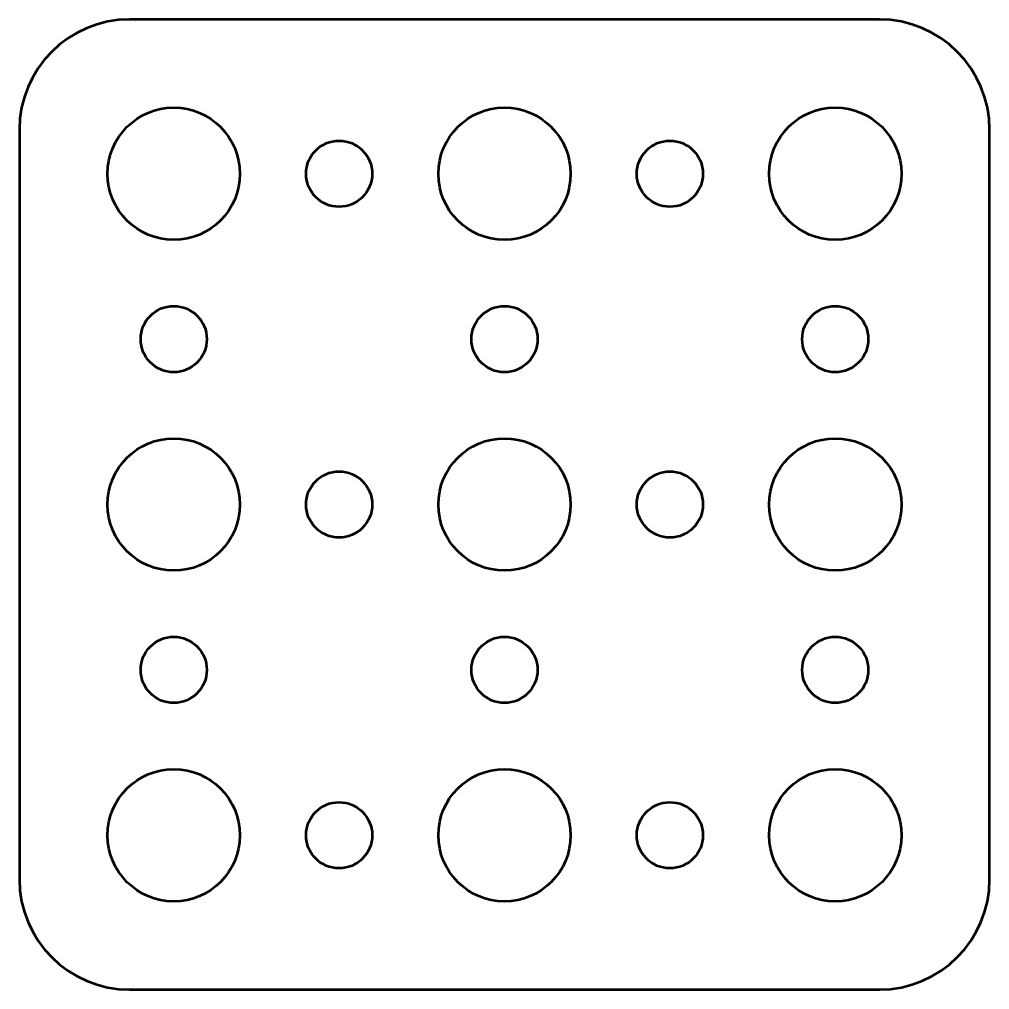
# Model space of a CAD drawing. Header units: centimetres. Extents: x -87 to 69, y -70 to 88.
# Drawn here: x 12.8 to 17.2, y -2.2 to 2.2 of the extents above; entities that cross this region are included whole.
import ezdxf

# ---------------------------------------------------------------- set-up
doc = ezdxf.new("R2010")
doc.units = ezdxf.units.CM
doc.header["$MEASUREMENT"] = 0
doc.layers.add('Layer 1', color=7, linetype='Continuous')

msp = doc.modelspace()

# ---------------------------------------------------------------- linework, layer by layer
at = {"layer": 'Layer 1', "lineweight": 53}
for centre, major_axis in [((13.50001, 1.49999), (0, 0.30001)), ((15.00001, 1.49999), (0, 0.30001)), ((16.50001, 1.49999), (0, 0.30001)), ((14.25, 1.5), (0, 0.15)), ((15.75, 1.5), (0, 0.15)), ((13.5, 0.75), (0, 0.15)), ((15, 0.75), (0, 0.15)), ((16.5, 0.75), (0, 0.15)), ((13.50001, -0.00001), (0, 0.30001)), ((15.00001, -0.00001), (0, 0.30001)), ((16.50001, -0.00001), (0, 0.30001)), ((14.25, 0), (0, 0.15)), ((15.75, 0), (0, 0.15)), ((13.5, -0.75), (0, 0.15)), ((15, -0.75), (0, 0.15)), ((16.5, -0.75), (0, 0.15)), ((13.50001, -1.50001), (0, 0.30001)), ((15.00001, -1.50001), (0, 0.30001)), ((16.50001, -1.50001), (0, 0.30001)), ((14.25, -1.5), (0, 0.15)), ((15.75, -1.5), (0, 0.15))]:
    msp.add_ellipse(centre, major_axis=major_axis, ratio=1, dxfattribs=at)
msp.add_open_spline([(12.8, -1.7), (12.8, -1.7), (12.8, 1.7), (12.8, 1.7), (12.8, 1.7), (12.8, 1.97614), (13.02386, 2.2), (13.3, 2.2), (13.3, 2.2), (13.3, 2.2), (16.7, 2.2), (16.7, 2.2), (16.7, 2.2), (16.97614, 2.2), (17.2, 1.97614), (17.2, 1.7), (17.2, 1.7), (17.2, 1.7), (17.2, -1.7), (17.2, -1.7), (17.2, -1.7), (17.2, -1.97614), (16.97614, -2.2), (16.7, -2.2), (16.7, -2.2), (16.7, -2.2), (13.3, -2.2), (13.3, -2.2), (13.3, -2.2), (13.02386, -2.2), (12.8, -1.97614), (12.8, -1.7)], degree=3, knots=[0, 0, 0, 0, 0.1111111, 0.1111111, 0.1111111, 0.1111111, 0.2222222, 0.2222222, 0.2222222, 0.2222222, 0.3333333, 0.3333333, 0.3333333, 0.3333333, 0.4444444, 0.4444444, 0.4444444, 0.4444444, 0.5555556, 0.5555556, 0.5555556, 0.5555556, 0.6666667, 0.6666667, 0.6666667, 0.6666667, 0.7777778, 0.7777778, 0.7777778, 0.7777778, 1, 1, 1, 1], dxfattribs=at)

doc.saveas('drawing.dxf')
